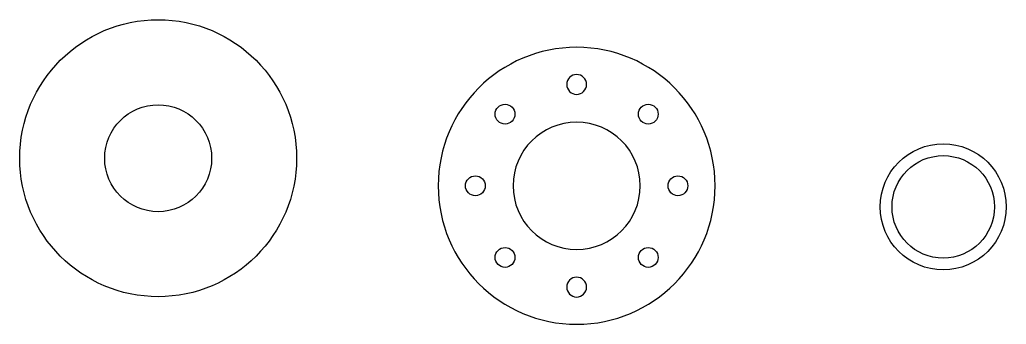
# Model space of a CAD drawing. Extents: x 2462 to 3338, y 1317 to 1587.
import ezdxf

# ---------------------------------------------------------------- set-up
doc = ezdxf.new("R2010")
doc.units = 0
doc.header["$MEASUREMENT"] = 0
doc.layers.get('0').update_dxf_attribs({"linetype": 'CONTINUOUS'})

msp = doc.modelspace()

# ---------------------------------------------------------------- linework, layer by layer
for centre, radius in [((2584.63, 1464.48), 123), ((2584.63, 1464.48), 47.5), ((2892.79, 1503.63), 8.8), ((3020.07, 1503.63), 8.8), ((3282.12, 1421.27), 56), ((3282.12, 1421.27), 45.5), ((2866.43, 1439.99), 8.8), ((3046.43, 1439.99), 8.8), ((2892.79, 1376.35), 8.8), ((3020.07, 1376.35), 8.8)]:
    msp.add_circle(centre, radius)
for centre, radius, start, end in [((2956.43, 1439.99), 123, 90, 270), ((2956.43, 1439.99), 123, 270, 90), ((2956.43, 1529.99), 8.8, 90, 270), ((2956.43, 1529.99), 8.8, 270, 90), ((2956.43, 1439.99), 56.5, 90, 270), ((2956.43, 1439.99), 56.5, 270, 90), ((2956.43, 1349.99), 8.8, 90, 270), ((2956.43, 1349.99), 8.8, 270, 90)]:
    msp.add_arc(centre, radius, start, end)

doc.saveas('drawing.dxf')
